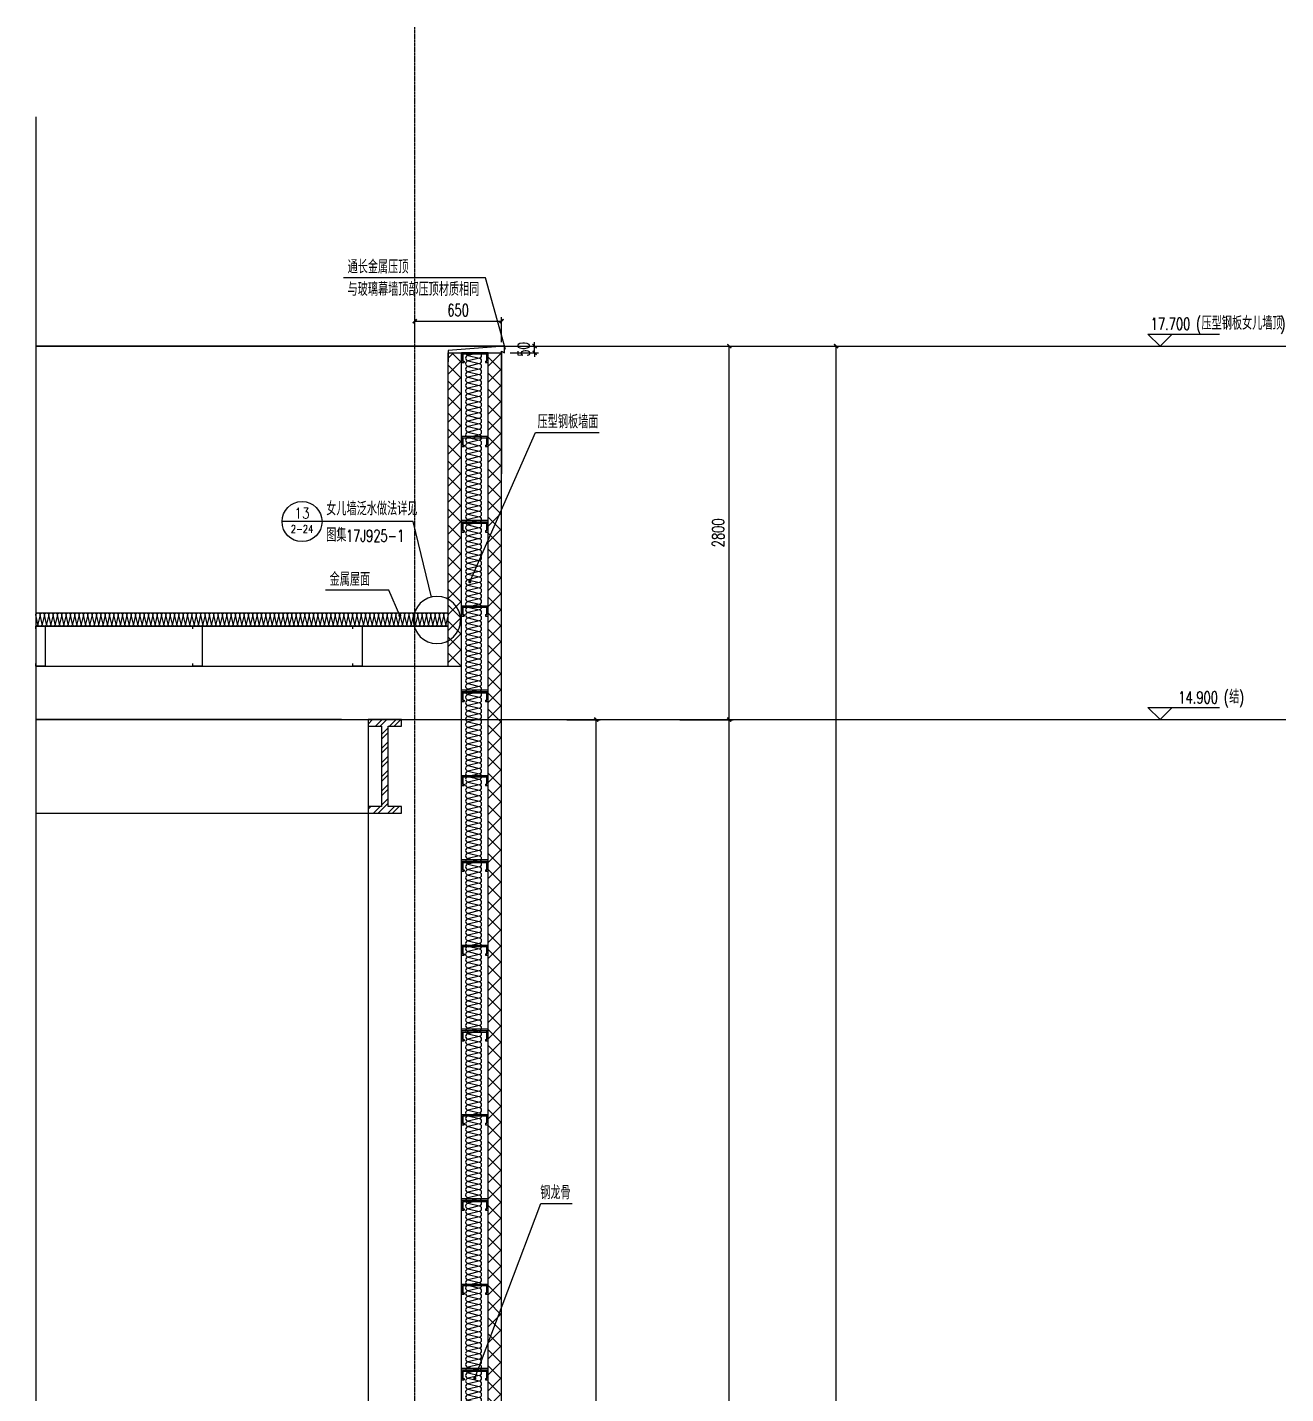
# Model space of a CAD drawing. Extents: x -1899985 to 1774885, y 556286 to 2175695.
# Drawn here: x -964989 to -955558, y 578106 to 588346 of the extents above; entities that cross this region are included whole.
import ezdxf
from ezdxf.enums import TextEntityAlignment as Align

# ---------------------------------------------------------------- set-up
doc = ezdxf.new("R2010")
doc.units = 0
doc.header["$LTSCALE"] = 10
doc.header["$MEASUREMENT"] = 0
doc.linetypes.add('20剖面图$0$__DASH', pattern=[0.35, 0.25, -0.1])
doc.linetypes.add('20剖面图$0$DOTE', pattern=[2.42, 2, -0.2, 0.02, -0.2])
doc.layers.get('Defpoints').update_dxf_attribs({"color": 210})
for name, color, linetype in [('20剖面图$0$A-AXIS-D', 1, 'Continuous'), ('20剖面图$0$A-AXIS-DOTE', 14, '20剖面图$0$DOTE'), ('20剖面图$0$A-AXIS-DP', 126, 'Continuous'), ('20剖面图$0$A-AXIS-SYMB', 3, 'Continuous'), ('20剖面图$0$A-HATCH-2', 251, 'Continuous'), ('20剖面图$0$A-LIN-V', 9, 'Continuous'), ('20剖面图$0$AS-COLN', 6, 'Continuous'), ('20剖面图$0$AS-WALL', 40, 'Continuous'), ('20剖面图$0$DIM_ELEV', 3, 'Continuous'), ('20剖面图$0$DIM_SYMB', 3, 'Continuous'), ('20剖面图$0$PUB_HATCH', 8, 'Continuous'), ('20剖面图$0$PUB_TEXT', 7, 'Continuous'), ('20剖面图$0$建-墙-填充', 8, 'Continuous'), ('20剖面图$0$建-柱-钢', 9, 'Continuous'), ('A-AXIS-DP', 126, 'Continuous'), ('A-LIN-V', 9, 'Continuous'), ('DIM_SYMB', 3, 'Continuous'), ('PUB_TEXT', 7, 'Continuous')]:
    doc.layers.add(name, color=color, linetype=linetype)
doc.styles.add('20剖面图$0$_TCH_DIM', font='SIMPLEX', dxfattribs={"bigfont": 'GBCBIG'})
doc.styles.add('20剖面图$0$_TCH_DIM_T3', font='SIMPLEX', dxfattribs={"width": 0.705882, "bigfont": 'GBCBIG'})
doc.styles.add('_TCH_DIM', font='SIMPLEX', dxfattribs={"bigfont": 'GBCBIG'})
doc.styles.add('_TCH_DIM_T3', font='SIMPLEX', dxfattribs={"width": 0.705882, "bigfont": 'GBCBIG'})
doc.dimstyles.new('20剖面图$0$_TCH_ARCH&&30', dxfattribs={"dimtxt": 89.25, "dimasz": 30, "dimexe": 30, "dimexo": 30, "dimgap": 37.875, "dimtad": 1, "dimdec": 0, "dimzin": 0, "dimdsep": 46, "dimtxsty": '20剖面图$0$_TCH_DIM_T3', "dimblk": '20剖面图$0$_ArchTick', "dimcen": 0.09, "dimclrt": 7, "dimazin": 2, "dimtfac": 1, "dimtdec": 0, "dimtix": 1, "dimtmove": 2, "dimatfit": 3, "dimfxl": 1, "dimtolj": 1, "dimtzin": 0, "dimarcsym": 0})
doc.dimstyles.new('_TCH_ARCH&&30', dxfattribs={"dimtxt": 89.25, "dimasz": 30, "dimexe": 30, "dimexo": 30, "dimgap": 37.875, "dimtad": 1, "dimdec": 0, "dimzin": 0, "dimdsep": 46, "dimtxsty": '_TCH_DIM_T3', "dimblk": 'ARCHTICK', "dimcen": 0.09, "dimclrt": 7, "dimazin": 2, "dimtfac": 1, "dimtdec": 0, "dimtix": 1, "dimtmove": 2, "dimatfit": 3, "dimfxl": 1, "dimtolj": 1, "dimtzin": 0, "dimarcsym": 0})
pattern_1 = [(45, (60, 0), (-60.000061, 60.000061), []), (135, (60, 0), (-60.000061, -60.000061), [])]

# ---------------------------------------------------------------- blocks, each defined once
blk = doc.blocks.new('20剖面图$0$_ArchTick')
at = {"color": 0, "linetype": 'ByBlock', "const_width": 0.4}
blk.add_lwpolyline([(-0.5, -0.5), (0.5, 0.5)], dxfattribs=at)
blk = doc.blocks.new('*D370')
at = {"layer": '20剖面图$0$A-AXIS-D', "color": 0, "lineweight": -2, "transparency": 16777216}
for p, q in [((-959298, 585957), (-958898, 585957)), ((-958928, 567957), (-958928, 585957)), ((-959298, 567957), (-958898, 567957))]:
    blk.add_line(p, q, dxfattribs=at)
at = {"layer": 'Defpoints', "color": 0, "transparency": 16777216}
for p in [(-959328, 585957), (-958928, 585957), (-959328, 567957)]:
    blk.add_point(p, dxfattribs=at)
at = {"layer": '20剖面图$0$A-AXIS-D', "color": 0, "lineweight": -2, "transparency": 16777216, "xscale": 30, "yscale": 30, "zscale": 30}
for p, rotation in [((-958928, 585957), 90), ((-958928, 567957), 270)]:
    blk.add_blockref('20剖面图$0$_ArchTick', p, dxfattribs=dict(at, rotation=rotation))
at = {"layer": '20剖面图$0$A-AXIS-D', "color": 7, "transparency": 16777216, "insert": (-959011, 576957), "char_height": 89.2, "attachment_point": 5, "rotation": 90, "style": '20剖面图$0$_TCH_DIM_T3'}
blk.add_mtext('\\A1;18000', dxfattribs=at)
blk = doc.blocks.new('*D372')
at = {"layer": '20剖面图$0$A-AXIS-D', "color": 0, "lineweight": -2, "transparency": 16777216}
for p, q in [((-960098, 583157), (-959698, 583157)), ((-959728, 568257), (-959728, 583157)), ((-960098, 568257), (-959698, 568257))]:
    blk.add_line(p, q, dxfattribs=at)
at = {"layer": 'Defpoints', "color": 0, "transparency": 16777216}
for p in [(-960128, 583157), (-959728, 583157), (-960128, 568257)]:
    blk.add_point(p, dxfattribs=at)
at = {"layer": '20剖面图$0$A-AXIS-D', "color": 0, "lineweight": -2, "transparency": 16777216, "xscale": 30, "yscale": 30, "zscale": 30}
for p, rotation in [((-959728, 583157), 90), ((-959728, 568257), 270)]:
    blk.add_blockref('20剖面图$0$_ArchTick', p, dxfattribs=dict(at, rotation=rotation))
at = {"layer": '20剖面图$0$A-AXIS-D', "color": 7, "transparency": 16777216, "insert": (-959811, 575707), "char_height": 89.2, "attachment_point": 5, "rotation": 90, "style": '20剖面图$0$_TCH_DIM_T3'}
blk.add_mtext('\\A1;14900', dxfattribs=at)
blk = doc.blocks.new('*D373')
at = {"layer": '20剖面图$0$A-AXIS-D', "color": 0, "lineweight": -2, "transparency": 16777216}
for p, q in [((-960098, 585957), (-959698, 585957)), ((-959728, 583157), (-959728, 585957)), ((-960098, 583157), (-959698, 583157))]:
    blk.add_line(p, q, dxfattribs=at)
at = {"layer": 'Defpoints', "color": 0, "transparency": 16777216}
for p in [(-960128, 585957), (-959728, 585957), (-960128, 583157)]:
    blk.add_point(p, dxfattribs=at)
at = {"layer": '20剖面图$0$A-AXIS-D', "color": 0, "lineweight": -2, "transparency": 16777216, "xscale": 30, "yscale": 30, "zscale": 30}
for p, rotation in [((-959728, 585957), 90), ((-959728, 583157), 270)]:
    blk.add_blockref('20剖面图$0$_ArchTick', p, dxfattribs=dict(at, rotation=rotation))
at = {"layer": '20剖面图$0$A-AXIS-D', "color": 7, "transparency": 16777216, "insert": (-959811, 584557), "char_height": 89.2, "attachment_point": 5, "rotation": 90, "style": '20剖面图$0$_TCH_DIM_T3'}
blk.add_mtext('\\A1;2800', dxfattribs=at)
blk = doc.blocks.new('*D374')
at = {"layer": '20剖面图$0$A-AXIS-DP', "color": 0, "lineweight": -2, "transparency": 16777216}
for p, q in [((-960946, 583157), (-960695, 583157)), ((-960725, 570657), (-960725, 583157)), ((-960946, 570657), (-960695, 570657))]:
    blk.add_line(p, q, dxfattribs=at)
at = {"layer": 'Defpoints', "color": 0, "transparency": 16777216}
for p in [(-960976, 583157), (-960725, 583157), (-960976, 570657)]:
    blk.add_point(p, dxfattribs=at)
at = {"layer": '20剖面图$0$A-AXIS-DP', "color": 0, "lineweight": -2, "transparency": 16777216, "xscale": 30, "yscale": 30, "zscale": 30}
for p, rotation in [((-960725, 583157), 90), ((-960725, 570657), 270)]:
    blk.add_blockref('20剖面图$0$_ArchTick', p, dxfattribs=dict(at, rotation=rotation))
at = {"layer": '20剖面图$0$A-AXIS-DP', "color": 7, "transparency": 16777216, "insert": (-960807, 576907), "char_height": 89.2, "attachment_point": 5, "rotation": 90, "style": '20剖面图$0$_TCH_DIM_T3'}
blk.add_mtext('\\A1;12500', dxfattribs=at)
blk = doc.blocks.new('*D376')
at = {"layer": '20剖面图$0$A-AXIS-DP', "color": 0, "lineweight": -2, "transparency": 16777216}
for p, q in [((-962085, 585987), (-962085, 586174)), ((-961435, 585987), (-961435, 586174)), ((-962085, 586144), (-961435, 586144))]:
    blk.add_line(p, q, dxfattribs=at)
at = {"layer": 'Defpoints', "color": 0, "transparency": 16777216}
for p in [(-961435, 586144), (-962085, 585957), (-961435, 585957)]:
    blk.add_point(p, dxfattribs=at)
at = {"layer": '20剖面图$0$A-AXIS-DP', "color": 0, "lineweight": -2, "transparency": 16777216, "xscale": 30, "yscale": 30, "zscale": 30, "rotation": 180}
blk.add_blockref('20剖面图$0$_ArchTick', (-962085, 586144), dxfattribs=at)
at = {"layer": '20剖面图$0$A-AXIS-DP', "color": 0, "lineweight": -2, "transparency": 16777216, "xscale": 30, "yscale": 30, "zscale": 30}
blk.add_blockref('20剖面图$0$_ArchTick', (-961435, 586144), dxfattribs=at)
at = {"layer": '20剖面图$0$A-AXIS-DP', "color": 7, "transparency": 16777216, "insert": (-961760, 586227), "char_height": 89.2, "attachment_point": 5, "style": '20剖面图$0$_TCH_DIM_T3'}
blk.add_mtext('\\A1;650', dxfattribs=at)
blk = doc.blocks.new('20剖面图$0$CURVEPATTERNLIB$SYSLIB$岩棉板')
at = {"color": 0}
for p, q in [((0, -17), (12, -67)), ((12, -67), (24, -17))]:
    blk.add_line(p, q, dxfattribs=at)
for centre, start, end in [((12, -17), 0, 180), ((0, -67), 270, 0), ((24, -67), 180, 270)]:
    blk.add_arc(centre, 12, start, end, dxfattribs=at)
blk = doc.blocks.new('20剖面图$0$CURVEPATTERNLIB$SYSLIB$防水材料1')
at = {"layer": '20剖面图$0$PUB_HATCH'}
h = blk.add_hatch(dxfattribs=at)
h.set_pattern_fill('ANSI31', color=256, scale=10, angle=90, style=0)
h.set_pattern_definition([(45, (-196995.837, -685381.036), (11.22532015, -11.22532015), [])])
h.paths.add_polyline_path([(35, 0), (0, 0), (0, -100), (35, -100), (35, -90), (30, -90), (30, -95), (5, -95), (5, -5), (30, -5), (30, -10), (35, -10)])
h = blk.add_hatch(dxfattribs=at)
h.set_pattern_fill('ANSI31', color=256, scale=10, angle=90, style=0)
h.set_pattern_definition([(45, (-196695.837, -685381.036), (11.22532015, -11.22532015), [])])
h.paths.add_polyline_path([(335, 0), (300, 0), (300, -100), (335, -100), (335, -90), (330, -90), (330, -95), (305, -95), (305, -5), (330, -5), (330, -10), (335, -10)])
at = {"layer": '20剖面图$0$A-LIN-V', "extrusion": (-3.26108e-18, 2.41725e-31, -1)}
blk.add_line((600, 0), (600, -100), dxfattribs=at)
at = {"layer": '20剖面图$0$A-LIN-V'}
for p, q in [((30, -10), (35, -10)), ((330, -10), (335, -10)), ((30, -90), (35, -90)), ((330, -90), (335, -90))]:
    blk.add_line(p, q, dxfattribs=at)
at = {"layer": '20剖面图$0$A-LIN-V', "extrusion": (-3.26108e-18, 2.41725e-31, -1)}
for points in [[(-35, -10), (-35, 0), (0, 0), (0, -100), (-35, -100), (-35, -90)], [(-335, -10), (-335, 0), (-300, 0), (-300, -100), (-335, -100), (-335, -90)], [(-30, -10), (-30, -5), (-5, -5), (-5, -95), (-30, -95), (-30, -90)], [(-330, -10), (-330, -5), (-305, -5), (-305, -95), (-330, -95), (-330, -90)]]:
    blk.add_lwpolyline(points, dxfattribs=at)
at = {"layer": '20剖面图$0$A-LIN-V', "xscale": 0.8142221102150538, "yscale": 0.8108108108108109, "zscale": 0.8142221102150538}
for p in [(0, -20.1), (19.5, -20.1), (39.1, -20.1), (58.6, -20.1), (78.2, -20.1), (97.7, -20.1), (117.2, -20.1), (136.8, -20.1), (156.3, -20.1), (175.9, -20.1), (195.4, -20.1), (215, -20.1), (234.5, -20.1), (254, -20.1), (273.6, -20.1), (293.1, -20.1), (312.7, -20.1), (332.2, -20.1), (351.7, -20.1), (371.3, -20.1), (390.8, -20.1), (410.4, -20.1), (429.9, -20.1), (449.5, -20.1), (469, -20.1), (488.5, -20.1), (508.1, -20.1), (527.6, -20.1), (547.2, -20.1), (566.7, -20.1), (586.2, -20.1)]:
    blk.add_blockref('20剖面图$0$CURVEPATTERNLIB$SYSLIB$岩棉板', p, dxfattribs=at)
blk = doc.blocks.new('_ArchTick')
at = {"color": 0, "linetype": 'ByBlock', "const_width": 0.4}
blk.add_lwpolyline([(-0.5, -0.5), (0.5, 0.5)], dxfattribs=at)
blk = doc.blocks.new('*D105')
at = {"layer": 'A-AXIS-DP', "color": 0, "lineweight": -2, "transparency": 16777216}
for p, q in [((-961187, 585957), (-961187, 585987)), ((-961371, 585957), (-961157, 585957)), ((-961371, 585907), (-961157, 585907)), ((-961187, 585907), (-961187, 585957)), ((-961187, 585907), (-961187, 585877))]:
    blk.add_line(p, q, dxfattribs=at)
at = {"layer": 'Defpoints', "color": 0, "transparency": 16777216}
for p in [(-961401, 585957), (-961401, 585907), (-961187, 585957)]:
    blk.add_point(p, dxfattribs=at)
at = {"layer": 'A-AXIS-DP', "color": 0, "lineweight": -2, "transparency": 16777216, "xscale": 30, "yscale": 30, "zscale": 30}
for p, rotation in [((-961187, 585957), 270), ((-961187, 585907), 90)]:
    blk.add_blockref('_ArchTick', p, dxfattribs=dict(at, rotation=rotation))
at = {"layer": 'A-AXIS-DP', "color": 7, "transparency": 16777216, "insert": (-961269, 585932), "char_height": 89.2, "attachment_point": 5, "rotation": 90, "style": '_TCH_DIM_T3'}
blk.add_mtext('\\A1;50', dxfattribs=at)
blk = doc.blocks.new('20剖面图')
at = {"layer": '20剖面图$0$PUB_HATCH'}
h = blk.add_hatch(dxfattribs=at)
h.set_pattern_fill('多孔材料', color=256, scale=30, style=0)
h.set_pattern_definition(pattern_1)
h.paths.add_polyline_path([(-961735.4, 583557.5), (-961735.4, 585907.5), (-961835.4, 585907.5), (-961835.4, 583557.5)])
h = blk.add_hatch(dxfattribs=at)
h.set_pattern_fill('多孔材料', color=256, scale=30, style=0)
h.set_pattern_definition(pattern_1)
h.paths.add_polyline_path([(-961435.4, 570657.5), (-961435.4, 585907.5), (-961535.4, 585907.5), (-961535.4, 570657.5)])
at = {"layer": '20剖面图$0$建-墙-填充'}
h = blk.add_hatch(dxfattribs=at)
h.set_pattern_fill('金属', color=256, scale=30, style=0)
h.set_pattern_definition([(45, (0, 0), (-53.0330086, 53.0330086), []), (45, (35.355, 0), (-53.0330086, 53.0330086), [])])
h.paths.add_polyline_path([(-962185.3, 583157.5), (-962435.3, 583157.5), (-962435.3, 583107.5), (-962335.3, 583107.5), (-962335.3, 582507.5), (-962435.3, 582507.5), (-962435.3, 582457.5), (-962185.3, 582457.5), (-962185.3, 582507.5), (-962285.3, 582507.5), (-962285.3, 583107.5), (-962185.3, 583107.5)])
at = {"layer": '20剖面图$0$A-AXIS-DOTE'}
blk.add_line((-962085.3, 565580.6), (-962085.3, 588346), dxfattribs=at)
at = {"layer": '20剖面图$0$A-AXIS-DOTE', "linetype": '20剖面图$0$__DASH', "ltscale": 2}
for p, q in [((-964925.7, 585957.5), (-955558, 585957.5)), ((-964925.7, 583157.5), (-955558, 583157.5))]:
    blk.add_line(p, q, dxfattribs=at)
at = {"layer": '20剖面图$0$A-AXIS-SYMB'}
for p, q in [((-962780, 584641.8), (-963080, 584641.8)), ((-962098.1, 584641.8), (-962780, 584641.8)), ((-961960.6, 584076.2), (-962098.1, 584641.8)), ((-961634.8, 578222.2), (-961139.3, 579530.9)), ((-961139.3, 579530.9), (-960904.9, 579530.9))]:
    blk.add_line(p, q, dxfattribs=at)
blk.add_lwpolyline([(-961741.8, 583904.1, 1), (-962095.8, 583904.1, 1)], format="xyb", close=True, dxfattribs=at)
at = {"layer": '20剖面图$0$A-AXIS-SYMB', "const_width": 12}
blk.add_lwpolyline([(-961636.9, 578216.6, 1), (-961632.7, 578227.8, 1)], format="xyb", close=True, dxfattribs=at)
at = {"layer": '20剖面图$0$A-AXIS-SYMB'}
blk.add_circle((-962930, 584641.8), 150, dxfattribs=at)
at = {"layer": '20剖面图$0$A-LIN-V'}
for p, q in [((-961411.4, 585957.5), (-964925.7, 585957.5)), ((-961735.4, 570657.5), (-961735.4, 585907.5)), ((-961435.4, 585918.8), (-961435.4, 584999.5)), ((-964925.7, 583557.5), (-961735.4, 583557.5)), ((-962635.3, 583157.5), (-964925.7, 583157.5)), ((-962635.3, 583157.5), (-961735.4, 583157.5)), ((-962435.3, 583157.5), (-962435.3, 568257.5)), ((-964925.7, 582457.5), (-962285.3, 582457.5))]:
    blk.add_line(p, q, dxfattribs=at)
for points in [[(-962285.3, 585957.5), (-961641.8, 585957.5)], [(-961835.4, 585907.5), (-961435.4, 585907.5)], [(-964925.7, 583837.5), (-964925.7, 583857.5), (-964855.7, 583857.5), (-964855.7, 583557.5), (-964925.7, 583557.5), (-964925.7, 583577.5)], [(-963748.4, 583837.5), (-963748.4, 583857.5), (-963678.4, 583857.5), (-963678.4, 583557.5), (-963748.4, 583557.5), (-963748.4, 583577.5)], [(-962548.4, 583837.5), (-962548.4, 583857.5), (-962478.4, 583857.5), (-962478.4, 583557.5), (-962548.4, 583557.5), (-962548.4, 583577.5)]]:
    blk.add_lwpolyline(points, dxfattribs=at)
at = {"layer": '20剖面图$0$AS-COLN'}
for p, q in [((-964925.7, 583957.5), (-961835.4, 583957.5)), ((-964925.7, 583857.5), (-961835.4, 583857.5))]:
    blk.add_line(p, q, dxfattribs=at)
at = {"layer": '20剖面图$0$AS-WALL'}
for p, q in [((-961835.4, 583557.5), (-961835.4, 585907.5)), ((-961835.4, 585907.5), (-961735.4, 585907.5)), ((-961735.4, 583557.5), (-961735.4, 585907.5)), ((-961535.4, 570657.5), (-961535.4, 585907.5)), ((-961535.4, 585907.5), (-961435.4, 585907.5)), ((-961435.4, 570657.5), (-961435.4, 585907.5)), ((-961835.4, 583557.5), (-961735.4, 583557.5))]:
    blk.add_line(p, q, dxfattribs=at)
blk.add_lwpolyline([(-961435.4, 585886.2), (-961435.4, 585918.8), (-961411.4, 585907.5), (-961411.4, 585957.5), (-961835.4, 585924.3), (-961835.4, 585840)], dxfattribs=at)
at = {"layer": '20剖面图$0$DIM_ELEV'}
for p, q in [((-956499.8, 585957.5), (-956589.8, 586047.5)), ((-956589.8, 586047.5), (-956053.4, 586047.5)), ((-956499.8, 585957.5), (-956409.8, 586047.5)), ((-956709.8, 585957.5), (-956409.8, 585957.5)), ((-956499.8, 583157.5), (-956589.8, 583247.5)), ((-956589.8, 583247.5), (-956053.4, 583247.5)), ((-956499.8, 583157.5), (-956409.8, 583247.5)), ((-956709.8, 583157.5), (-956409.8, 583157.5))]:
    blk.add_line(p, q, dxfattribs=at)
at = {"layer": '20剖面图$0$DIM_SYMB'}
for p, q in [((-961672.4, 584190.7), (-961179.6, 585308.8)), ((-961179.6, 585308.8), (-960703.8, 585308.8)), ((-962278.8, 584127.7), (-962754.6, 584127.7)), ((-962196.9, 583937.8), (-962278.8, 584127.7))]:
    blk.add_line(p, q, dxfattribs=at)
blk.add_lwpolyline([(-964925.7, 587675.8), (-964925.7, 576803.5), (-964862.7, 576780.6), (-964988.7, 576758.4), (-964925.7, 576736), (-964925.7, 565863.8)], dxfattribs=at)
at = {"layer": '20剖面图$0$DIM_SYMB', "const_width": 12}
for points in [[(-961674.8, 584185.2, 1), (-961670, 584196.2, 1)], [(-962194.5, 583932.3, 1), (-962199.3, 583943.3, 1)]]:
    blk.add_lwpolyline(points, format="xyb", close=True, dxfattribs=at)
at = {"layer": '20剖面图$0$建-柱-钢'}
for p, q in [((-962185.3, 583157.5), (-962435.3, 583157.5)), ((-962435.3, 583157.5), (-962435.3, 583107.5)), ((-962435.3, 583107.5), (-962335.3, 583107.5)), ((-962335.3, 583107.5), (-962335.3, 582507.5)), ((-962285.3, 582507.5), (-962285.3, 583107.5)), ((-962285.3, 583107.5), (-962185.3, 583107.5)), ((-962185.3, 583107.5), (-962185.3, 583157.5)), ((-962335.3, 582507.5), (-962435.3, 582507.5)), ((-962435.3, 582507.5), (-962435.3, 582457.5)), ((-962185.3, 582507.5), (-962285.3, 582507.5)), ((-962185.3, 582457.5), (-962185.3, 582507.5)), ((-962435.3, 582457.5), (-962185.3, 582457.5))]:
    blk.add_line(p, q, dxfattribs=at)
at = {"layer": '20剖面图$0$A-HATCH-2'}
for name, p, xscale, yscale, zscale, rotation in [('20剖面图$0$CURVEPATTERNLIB$SYSLIB$防水材料1', (-961535.4, 585907.5), 2.097841974044851, 1.999999999990687, 1.999999999990687, 269.9999999978559), ('20剖面图$0$CURVEPATTERNLIB$SYSLIB$防水材料1', (-961535.4, 584636.6), 2.097841974044851, 1.999999999990687, 1.999999999990687, 269.9999999978559), ('20剖面图$0$CURVEPATTERNLIB$SYSLIB$岩棉板', (-964893.1, 583964.5), -1.355367460515934, 1.351351351351351, 1.351351351351351, 1.72675554995987e-11), ('20剖面图$0$CURVEPATTERNLIB$SYSLIB$岩棉板', (-964860.6, 583964.5), -1.355367460515934, 1.351351351351351, 1.351351351351351, 1.72675554995987e-11), ('20剖面图$0$CURVEPATTERNLIB$SYSLIB$岩棉板', (-964828.1, 583964.5), -1.355367460515934, 1.351351351351351, 1.351351351351351, 1.72675554995987e-11), ('20剖面图$0$CURVEPATTERNLIB$SYSLIB$岩棉板', (-964795.5, 583964.5), -1.355367460515934, 1.351351351351351, 1.351351351351351, 1.72675554995987e-11), ('20剖面图$0$CURVEPATTERNLIB$SYSLIB$岩棉板', (-964763, 583964.5), -1.355367460515934, 1.351351351351351, 1.351351351351351, 1.72675554995987e-11), ('20剖面图$0$CURVEPATTERNLIB$SYSLIB$岩棉板', (-964730.5, 583964.5), -1.355367460515934, 1.351351351351351, 1.351351351351351, 1.72675554995987e-11), ('20剖面图$0$CURVEPATTERNLIB$SYSLIB$岩棉板', (-964697.9, 583964.5), -1.355367460515934, 1.351351351351351, 1.351351351351351, 1.72675554995987e-11), ('20剖面图$0$CURVEPATTERNLIB$SYSLIB$岩棉板', (-964665.4, 583964.5), -1.355367460515934, 1.351351351351351, 1.351351351351351, 1.72675554995987e-11), ('20剖面图$0$CURVEPATTERNLIB$SYSLIB$岩棉板', (-964632.9, 583964.5), -1.355367460515934, 1.351351351351351, 1.351351351351351, 1.72675554995987e-11), ('20剖面图$0$CURVEPATTERNLIB$SYSLIB$岩棉板', (-964600.4, 583964.5), -1.355367460515934, 1.351351351351351, 1.351351351351351, 1.72675554995987e-11), ('20剖面图$0$CURVEPATTERNLIB$SYSLIB$岩棉板', (-964567.8, 583964.5), -1.355367460515934, 1.351351351351351, 1.351351351351351, 1.72675554995987e-11), ('20剖面图$0$CURVEPATTERNLIB$SYSLIB$岩棉板', (-964535.3, 583964.5), -1.355367460515934, 1.351351351351351, 1.351351351351351, 1.72675554995987e-11), ('20剖面图$0$CURVEPATTERNLIB$SYSLIB$岩棉板', (-964502.8, 583964.5), -1.355367460515934, 1.351351351351351, 1.351351351351351, 1.72675554995987e-11), ('20剖面图$0$CURVEPATTERNLIB$SYSLIB$岩棉板', (-964470.2, 583964.5), -1.355367460515934, 1.351351351351351, 1.351351351351351, 1.72675554995987e-11), ('20剖面图$0$CURVEPATTERNLIB$SYSLIB$岩棉板', (-964437.7, 583964.5), -1.355367460515934, 1.351351351351351, 1.351351351351351, 1.72675554995987e-11), ('20剖面图$0$CURVEPATTERNLIB$SYSLIB$岩棉板', (-964405.2, 583964.5), -1.355367460515934, 1.351351351351351, 1.351351351351351, 1.72675554995987e-11), ('20剖面图$0$CURVEPATTERNLIB$SYSLIB$岩棉板', (-964372.7, 583964.5), -1.355367460515934, 1.351351351351351, 1.351351351351351, 1.72675554995987e-11), ('20剖面图$0$CURVEPATTERNLIB$SYSLIB$岩棉板', (-964340.1, 583964.5), -1.355367460515934, 1.351351351351351, 1.351351351351351, 1.72675554995987e-11), ('20剖面图$0$CURVEPATTERNLIB$SYSLIB$岩棉板', (-964307.6, 583964.5), -1.355367460515934, 1.351351351351351, 1.351351351351351, 1.72675554995987e-11), ('20剖面图$0$CURVEPATTERNLIB$SYSLIB$岩棉板', (-964275.1, 583964.5), -1.355367460515934, 1.351351351351351, 1.351351351351351, 1.72675554995987e-11), ('20剖面图$0$CURVEPATTERNLIB$SYSLIB$岩棉板', (-964242.5, 583964.5), -1.355367460515934, 1.351351351351351, 1.351351351351351, 1.72675554995987e-11), ('20剖面图$0$CURVEPATTERNLIB$SYSLIB$岩棉板', (-964210, 583964.5), -1.355367460515934, 1.351351351351351, 1.351351351351351, 1.72675554995987e-11), ('20剖面图$0$CURVEPATTERNLIB$SYSLIB$岩棉板', (-964177.5, 583964.5), -1.355367460515934, 1.351351351351351, 1.351351351351351, 1.72675554995987e-11), ('20剖面图$0$CURVEPATTERNLIB$SYSLIB$岩棉板', (-964145, 583964.5), -1.355367460515934, 1.351351351351351, 1.351351351351351, 1.72675554995987e-11), ('20剖面图$0$CURVEPATTERNLIB$SYSLIB$岩棉板', (-964112.4, 583964.5), -1.355367460515934, 1.351351351351351, 1.351351351351351, 1.72675554995987e-11), ('20剖面图$0$CURVEPATTERNLIB$SYSLIB$岩棉板', (-964079.9, 583964.5), -1.355367460515934, 1.351351351351351, 1.351351351351351, 1.72675554995987e-11), ('20剖面图$0$CURVEPATTERNLIB$SYSLIB$岩棉板', (-964047.4, 583964.5), -1.355367460515934, 1.351351351351351, 1.351351351351351, 1.72675554995987e-11), ('20剖面图$0$CURVEPATTERNLIB$SYSLIB$岩棉板', (-964014.8, 583964.5), -1.355367460515934, 1.351351351351351, 1.351351351351351, 1.72675554995987e-11), ('20剖面图$0$CURVEPATTERNLIB$SYSLIB$岩棉板', (-963982.3, 583964.5), -1.355367460515934, 1.351351351351351, 1.351351351351351, 1.72675554995987e-11), ('20剖面图$0$CURVEPATTERNLIB$SYSLIB$岩棉板', (-963949.8, 583964.5), -1.355367460515934, 1.351351351351351, 1.351351351351351, 1.72675554995987e-11), ('20剖面图$0$CURVEPATTERNLIB$SYSLIB$岩棉板', (-963917.3, 583964.5), -1.355367460515934, 1.351351351351351, 1.351351351351351, 1.72675554995987e-11), ('20剖面图$0$CURVEPATTERNLIB$SYSLIB$岩棉板', (-963884.7, 583964.5), -1.355367460515934, 1.351351351351351, 1.351351351351351, 1.72675554995987e-11), ('20剖面图$0$CURVEPATTERNLIB$SYSLIB$岩棉板', (-963852.2, 583964.5), -1.355367460515934, 1.351351351351351, 1.351351351351351, 1.72675554995987e-11), ('20剖面图$0$CURVEPATTERNLIB$SYSLIB$岩棉板', (-963819.7, 583964.5), -1.355367460515934, 1.351351351351351, 1.351351351351351, 1.72675554995987e-11), ('20剖面图$0$CURVEPATTERNLIB$SYSLIB$岩棉板', (-963787.1, 583964.5), -1.355367460515934, 1.351351351351351, 1.351351351351351, 1.72675554995987e-11), ('20剖面图$0$CURVEPATTERNLIB$SYSLIB$岩棉板', (-963754.6, 583964.5), -1.355367460515934, 1.351351351351351, 1.351351351351351, 1.72675554995987e-11), ('20剖面图$0$CURVEPATTERNLIB$SYSLIB$岩棉板', (-963722.1, 583964.5), -1.355367460515934, 1.351351351351351, 1.351351351351351, 1.72675554995987e-11), ('20剖面图$0$CURVEPATTERNLIB$SYSLIB$岩棉板', (-963689.6, 583964.5), -1.355367460515934, 1.351351351351351, 1.351351351351351, 1.72675554995987e-11), ('20剖面图$0$CURVEPATTERNLIB$SYSLIB$岩棉板', (-963657, 583964.5), -1.355367460515934, 1.351351351351351, 1.351351351351351, 1.72675554995987e-11), ('20剖面图$0$CURVEPATTERNLIB$SYSLIB$岩棉板', (-963624.5, 583964.5), -1.355367460515934, 1.351351351351351, 1.351351351351351, 1.72675554995987e-11), ('20剖面图$0$CURVEPATTERNLIB$SYSLIB$岩棉板', (-963592, 583964.5), -1.355367460515934, 1.351351351351351, 1.351351351351351, 1.72675554995987e-11), ('20剖面图$0$CURVEPATTERNLIB$SYSLIB$岩棉板', (-963559.4, 583964.5), -1.355367460515934, 1.351351351351351, 1.351351351351351, 1.72675554995987e-11), ('20剖面图$0$CURVEPATTERNLIB$SYSLIB$岩棉板', (-963526.9, 583964.5), -1.355367460515934, 1.351351351351351, 1.351351351351351, 1.72675554995987e-11), ('20剖面图$0$CURVEPATTERNLIB$SYSLIB$岩棉板', (-963494.4, 583964.5), -1.355367460515934, 1.351351351351351, 1.351351351351351, 1.72675554995987e-11), ('20剖面图$0$CURVEPATTERNLIB$SYSLIB$岩棉板', (-963461.9, 583964.5), -1.355367460515934, 1.351351351351351, 1.351351351351351, 1.72675554995987e-11), ('20剖面图$0$CURVEPATTERNLIB$SYSLIB$岩棉板', (-963429.3, 583964.5), -1.355367460515934, 1.351351351351351, 1.351351351351351, 1.72675554995987e-11), ('20剖面图$0$CURVEPATTERNLIB$SYSLIB$岩棉板', (-963396.8, 583964.5), -1.355367460515934, 1.351351351351351, 1.351351351351351, 1.72675554995987e-11), ('20剖面图$0$CURVEPATTERNLIB$SYSLIB$岩棉板', (-963364.3, 583964.5), -1.355367460515934, 1.351351351351351, 1.351351351351351, 1.72675554995987e-11), ('20剖面图$0$CURVEPATTERNLIB$SYSLIB$岩棉板', (-963331.7, 583964.5), -1.355367460515934, 1.351351351351351, 1.351351351351351, 1.72675554995987e-11), ('20剖面图$0$CURVEPATTERNLIB$SYSLIB$岩棉板', (-963299.2, 583964.5), -1.355367460515934, 1.351351351351351, 1.351351351351351, 1.72675554995987e-11), ('20剖面图$0$CURVEPATTERNLIB$SYSLIB$岩棉板', (-963266.7, 583964.5), -1.355367460515934, 1.351351351351351, 1.351351351351351, 1.72675554995987e-11), ('20剖面图$0$CURVEPATTERNLIB$SYSLIB$岩棉板', (-963234.2, 583964.5), -1.355367460515934, 1.351351351351351, 1.351351351351351, 1.72675554995987e-11), ('20剖面图$0$CURVEPATTERNLIB$SYSLIB$岩棉板', (-963201.6, 583964.5), -1.355367460515934, 1.351351351351351, 1.351351351351351, 1.72675554995987e-11), ('20剖面图$0$CURVEPATTERNLIB$SYSLIB$岩棉板', (-963169.1, 583964.5), -1.355367460515934, 1.351351351351351, 1.351351351351351, 1.72675554995987e-11), ('20剖面图$0$CURVEPATTERNLIB$SYSLIB$岩棉板', (-963136.6, 583964.5), -1.355367460515934, 1.351351351351351, 1.351351351351351, 1.72675554995987e-11), ('20剖面图$0$CURVEPATTERNLIB$SYSLIB$岩棉板', (-963104, 583964.5), -1.355367460515934, 1.351351351351351, 1.351351351351351, 1.72675554995987e-11), ('20剖面图$0$CURVEPATTERNLIB$SYSLIB$岩棉板', (-963071.5, 583964.5), -1.355367460515934, 1.351351351351351, 1.351351351351351, 1.72675554995987e-11), ('20剖面图$0$CURVEPATTERNLIB$SYSLIB$岩棉板', (-963039, 583964.5), -1.355367460515934, 1.351351351351351, 1.351351351351351, 1.72675554995987e-11), ('20剖面图$0$CURVEPATTERNLIB$SYSLIB$岩棉板', (-963006.5, 583964.5), -1.355367460515934, 1.351351351351351, 1.351351351351351, 1.72675554995987e-11), ('20剖面图$0$CURVEPATTERNLIB$SYSLIB$岩棉板', (-962973.9, 583964.5), -1.355367460515934, 1.351351351351351, 1.351351351351351, 1.72675554995987e-11), ('20剖面图$0$CURVEPATTERNLIB$SYSLIB$岩棉板', (-962941.4, 583964.5), -1.355367460515934, 1.351351351351351, 1.351351351351351, 1.72675554995987e-11), ('20剖面图$0$CURVEPATTERNLIB$SYSLIB$岩棉板', (-962908.9, 583964.5), -1.355367460515934, 1.351351351351351, 1.351351351351351, 1.72675554995987e-11), ('20剖面图$0$CURVEPATTERNLIB$SYSLIB$岩棉板', (-962876.3, 583964.5), -1.355367460515934, 1.351351351351351, 1.351351351351351, 1.72675554995987e-11), ('20剖面图$0$CURVEPATTERNLIB$SYSLIB$岩棉板', (-962843.8, 583964.5), -1.355367460515934, 1.351351351351351, 1.351351351351351, 1.72675554995987e-11), ('20剖面图$0$CURVEPATTERNLIB$SYSLIB$岩棉板', (-962811.3, 583964.5), -1.355367460515934, 1.351351351351351, 1.351351351351351, 1.72675554995987e-11), ('20剖面图$0$CURVEPATTERNLIB$SYSLIB$岩棉板', (-962778.7, 583964.5), -1.355367460515934, 1.351351351351351, 1.351351351351351, 1.72675554995987e-11), ('20剖面图$0$CURVEPATTERNLIB$SYSLIB$岩棉板', (-962746.2, 583964.5), -1.355367460515934, 1.351351351351351, 1.351351351351351, 1.72675554995987e-11), ('20剖面图$0$CURVEPATTERNLIB$SYSLIB$岩棉板', (-962713.7, 583964.5), -1.355367460515934, 1.351351351351351, 1.351351351351351, 1.72675554995987e-11), ('20剖面图$0$CURVEPATTERNLIB$SYSLIB$岩棉板', (-962681.2, 583964.5), -1.355367460515934, 1.351351351351351, 1.351351351351351, 1.72675554995987e-11), ('20剖面图$0$CURVEPATTERNLIB$SYSLIB$岩棉板', (-962648.6, 583964.5), -1.355367460515934, 1.351351351351351, 1.351351351351351, 1.72675554995987e-11), ('20剖面图$0$CURVEPATTERNLIB$SYSLIB$岩棉板', (-962616.1, 583964.5), -1.355367460515934, 1.351351351351351, 1.351351351351351, 1.72675554995987e-11), ('20剖面图$0$CURVEPATTERNLIB$SYSLIB$岩棉板', (-962583.6, 583964.5), -1.355367460515934, 1.351351351351351, 1.351351351351351, 1.72675554995987e-11), ('20剖面图$0$CURVEPATTERNLIB$SYSLIB$岩棉板', (-962551, 583964.5), -1.355367460515934, 1.351351351351351, 1.351351351351351, 1.72675554995987e-11), ('20剖面图$0$CURVEPATTERNLIB$SYSLIB$岩棉板', (-962518.5, 583964.5), -1.355367460515934, 1.351351351351351, 1.351351351351351, 1.72675554995987e-11), ('20剖面图$0$CURVEPATTERNLIB$SYSLIB$岩棉板', (-962486, 583964.5), -1.355367460515934, 1.351351351351351, 1.351351351351351, 1.72675554995987e-11), ('20剖面图$0$CURVEPATTERNLIB$SYSLIB$岩棉板', (-962453.5, 583964.5), -1.355367460515934, 1.351351351351351, 1.351351351351351, 1.72675554995987e-11), ('20剖面图$0$CURVEPATTERNLIB$SYSLIB$岩棉板', (-962420.9, 583964.5), -1.355367460515934, 1.351351351351351, 1.351351351351351, 1.72675554995987e-11), ('20剖面图$0$CURVEPATTERNLIB$SYSLIB$岩棉板', (-962388.4, 583964.5), -1.355367460515934, 1.351351351351351, 1.351351351351351, 1.72675554995987e-11), ('20剖面图$0$CURVEPATTERNLIB$SYSLIB$岩棉板', (-962355.9, 583964.5), -1.355367460515934, 1.351351351351351, 1.351351351351351, 1.72675554995987e-11), ('20剖面图$0$CURVEPATTERNLIB$SYSLIB$岩棉板', (-962323.3, 583964.5), -1.355367460515934, 1.351351351351351, 1.351351351351351, 1.72675554995987e-11), ('20剖面图$0$CURVEPATTERNLIB$SYSLIB$岩棉板', (-962290.8, 583964.5), -1.355367460515934, 1.351351351351351, 1.351351351351351, 1.72675554995987e-11), ('20剖面图$0$CURVEPATTERNLIB$SYSLIB$岩棉板', (-962258.3, 583964.5), -1.355367460515934, 1.351351351351351, 1.351351351351351, 1.72675554995987e-11), ('20剖面图$0$CURVEPATTERNLIB$SYSLIB$岩棉板', (-962225.8, 583964.5), -1.355367460515934, 1.351351351351351, 1.351351351351351, 1.72675554995987e-11), ('20剖面图$0$CURVEPATTERNLIB$SYSLIB$岩棉板', (-962193.2, 583964.5), -1.355367460515934, 1.351351351351351, 1.351351351351351, 1.72675554995987e-11), ('20剖面图$0$CURVEPATTERNLIB$SYSLIB$岩棉板', (-962160.7, 583964.5), -1.355367460515934, 1.351351351351351, 1.351351351351351, 1.72675554995987e-11), ('20剖面图$0$CURVEPATTERNLIB$SYSLIB$岩棉板', (-962128.2, 583964.5), -1.355367460515934, 1.351351351351351, 1.351351351351351, 1.72675554995987e-11), ('20剖面图$0$CURVEPATTERNLIB$SYSLIB$岩棉板', (-962095.6, 583964.5), -1.355367460515934, 1.351351351351351, 1.351351351351351, 1.72675554995987e-11), ('20剖面图$0$CURVEPATTERNLIB$SYSLIB$岩棉板', (-962063.1, 583964.5), -1.355367460515934, 1.351351351351351, 1.351351351351351, 1.72675554995987e-11), ('20剖面图$0$CURVEPATTERNLIB$SYSLIB$岩棉板', (-962030.6, 583964.5), -1.355367460515934, 1.351351351351351, 1.351351351351351, 1.72675554995987e-11), ('20剖面图$0$CURVEPATTERNLIB$SYSLIB$岩棉板', (-961998.1, 583964.5), -1.355367460515934, 1.351351351351351, 1.351351351351351, 1.72675554995987e-11), ('20剖面图$0$CURVEPATTERNLIB$SYSLIB$岩棉板', (-961965.5, 583964.5), -1.355367460515934, 1.351351351351351, 1.351351351351351, 1.72675554995987e-11), ('20剖面图$0$CURVEPATTERNLIB$SYSLIB$岩棉板', (-961933, 583964.5), -1.355367460515934, 1.351351351351351, 1.351351351351351, 1.72675554995987e-11), ('20剖面图$0$CURVEPATTERNLIB$SYSLIB$岩棉板', (-961900.5, 583964.5), -1.355367460515934, 1.351351351351351, 1.351351351351351, 1.72675554995987e-11), ('20剖面图$0$CURVEPATTERNLIB$SYSLIB$岩棉板', (-961867.9, 583964.5), -1.355367460515934, 1.351351351351351, 1.351351351351351, 1.72675554995987e-11), ('20剖面图$0$CURVEPATTERNLIB$SYSLIB$岩棉板', (-961835.4, 583964.5), -1.355367460515934, 1.351351351351351, 1.351351351351351, 1.72675554995987e-11), ('20剖面图$0$CURVEPATTERNLIB$SYSLIB$防水材料1', (-961535.4, 583365.8), 2.097841974044851, 1.999999999990687, 1.999999999990687, 269.9999999978559), ('20剖面图$0$CURVEPATTERNLIB$SYSLIB$防水材料1', (-961535.4, 582095), 2.097841974044851, 1.999999999990687, 1.999999999990687, 269.9999999978559), ('20剖面图$0$CURVEPATTERNLIB$SYSLIB$防水材料1', (-961535.4, 580824.1), 2.097841974044851, 1.999999999990687, 1.999999999990687, 269.9999999978559), ('20剖面图$0$CURVEPATTERNLIB$SYSLIB$防水材料1', (-961535.4, 579553.3), 2.097841974044851, 1.999999999990687, 1.999999999990687, 269.9999999978559), ('20剖面图$0$CURVEPATTERNLIB$SYSLIB$防水材料1', (-961535.4, 578282.5), 2.097841974044851, 1.999999999990687, 1.999999999990687, 269.9999999978559)]:
    blk.add_blockref(name, p, dxfattribs=dict(at, xscale=xscale, yscale=yscale, zscale=zscale, rotation=rotation))
at = {"layer": '20剖面图$0$PUB_TEXT', "style": '20剖面图$0$_TCH_DIM', "width": 0.705882}
for s, height, p in [('17.700', 89.25, (-956569.6, 586079)), ('(', 89.2, (-956230.6, 586079)), (')', 89.2, (-955598.9, 586079)), ('17J925-1', 89.25, (-962601.1, 584490.9)), ('14.900', 89.25, (-956362.4, 583279)), ('(', 89.2, (-956023.4, 583279)), (')', 89.2, (-955907.7, 583279))]:
    blk.add_text(s, height=height, dxfattribs=at).set_placement(p)
at = {"layer": '20剖面图$0$PUB_TEXT', "style": '20剖面图$0$_TCH_DIM'}
for s, height, p in [('压型钢板女儿墙顶', 101.28, (-956188.6, 586079)), ('压型钢板墙面', 101.28, (-961164.2, 585340.3)), ('女儿墙泛水做法详见', 101.28, (-962748.5, 584688)), ('图集', 101.28, (-962748.5, 584490.9)), ('金属屋面', 101.28, (-962723.1, 584159.2)), ('结', 101.3, (-955981.4, 583279)), ('钢龙骨', 101.28, (-961144.2, 579562.4))]:
    blk.add_text(s, height=height, dxfattribs=at).set_placement(p)
for s, height, width, p, p2 in [('13', 79.49, 1.241002, (-962988.1, 584665.3), (-962871.9, 584665.3)), ('2-24', 56.95, 1.081137, (-963014.3, 584558), (-962845.7, 584558))]:
    blk.add_text(s, height=height, dxfattribs=dict(at, width=width)).set_placement(p, p2, align=Align.FIT)
at = {"layer": '20剖面图$0$A-AXIS-D'}
for p1, p2, picture, middle in [((-960128.1, 583157.5), (-960128.1, 585957.5), '*D373', (-959810.6, 584557.5)), ((-959328.1, 567957.5), (-959328.1, 585957.5), '*D370', (-959010.6, 576957.5)), ((-960128.1, 568257.5), (-960128.1, 583157.5), '*D372', (-959810.6, 575707.5))]:
    dim = blk.add_aligned_dim(p1=p1, p2=p2, distance=-400, dimstyle='20剖面图$0$_TCH_ARCH&&30', dxfattribs=at)
    dim.commit()
    dim.dimension.update_dxf_attribs({"geometry": picture, "text_midpoint": middle})
at = {"layer": '20剖面图$0$A-AXIS-DP'}
for p1, p2, distance, picture, middle in [((-962085.3, 585957.5), (-961435.4, 585957.5), 186.8, '*D376', (-961760.3, 586226.7)), ((-960975.9, 570657.5), (-960975.9, 583157.5), -251.1, '*D374', (-960807.3, 576907.5))]:
    dim = blk.add_aligned_dim(p1=p1, p2=p2, distance=distance, dimstyle='20剖面图$0$_TCH_ARCH&&30', dxfattribs=at)
    dim.commit()
    dim.dimension.update_dxf_attribs({"geometry": picture, "text_midpoint": middle})

msp = doc.modelspace()

# ---------------------------------------------------------------- block references
at = {"layer": 'A-LIN-V'}
msp.add_blockref('20剖面图', (0, 0), dxfattribs=at)

# ---------------------------------------------------------------- next in the draw order: linework, layer by layer
at = {"layer": 'DIM_SYMB'}
for p, q in [((-961554.2, 586469.5), (-962620, 586469.5)), ((-961405.1, 585932.5), (-961554.2, 586469.5))]:
    msp.add_line(p, q, dxfattribs=at)

# ---------------------------------------------------------------- next in the draw order: texts
at = {"layer": 'PUB_TEXT', "style": '_TCH_DIM'}
for s, height, p in [('通长金属压顶', 101.28, (-962588.5, 586501)), ('与玻璃幕墙顶部压顶材质相同', 101.277, (-962588.5, 586333))]:
    msp.add_text(s, height=height, dxfattribs=at).set_placement(p)

# ---------------------------------------------------------------- next in the draw order: dimensions: what is measured, and where the dimension line sits
at = {"layer": 'A-AXIS-DP'}
dim = msp.add_aligned_dim(p1=(-961401.4, 585907.5), p2=(-961401.4, 585957.5), distance=-214.8, dimstyle='_TCH_ARCH&&30', dxfattribs=at)
dim.commit()
dim.dimension.update_dxf_attribs({"geometry": '*D105', "text_midpoint": (-961269, 585932.5)})

doc.saveas('drawing.dxf')
